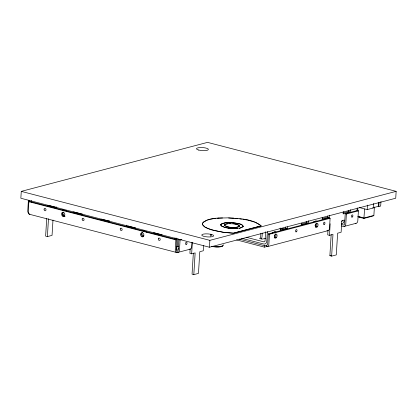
<?xml version="1.0" encoding="UTF-8"?>
<svg xmlns="http://www.w3.org/2000/svg" width="417" height="417" viewBox="0 0 417 417"><rect width="100%" height="100%" fill="white"/><g stroke="black" fill="none" stroke-linecap="round" stroke-linejoin="round"><path stroke-width="0.63" d="M21.272 191.377L20.85 198.252L209.449 247.229L395.728 198.226L396.15 191.351L207.551 142.379L21.272 191.377L209.866 240.354L396.15 191.351M29.602 200.28L28.382 200.598L27.762 210.731A2.997 2.299 75.3 0 0 29.925 214.234A2.997 1.767 -75.4 0 1 28.241 211.831L28.862 201.698L29.789 201.453L176.803 239.629L176.183 249.762A1.501 0.886 -75.4 0 0 177.027 250.961L176.938 252.41A2.997 2.299 75.3 0 0 179.456 250.122L180.076 239.994L181.906 239.509M29.628 201.88L29.706 200.645M31.384 202.334L31.499 200.483M46.725 218.263L45.63 236.142L47.392 236.601L52.047 235.376L52.985 220.046M47.392 236.601L48.481 218.716M56.394 206.889L56.321 208.099L47.533 205.816L48.935 205.451L56.462 207.405M82.675 214.943L73.892 212.66L73.965 211.455M109.108 220.583L109.035 221.787L100.247 219.504L101.644 219.139L109.176 221.093M135.389 228.631L126.606 226.348L126.679 225.144M161.822 234.271L161.749 235.475L152.961 233.192L154.358 232.827L161.89 234.781M174.911 239.113L174.989 237.836M176.803 239.629L175.87 239.874L175.249 250.007A2.997 1.767 -75.4 0 0 176.938 252.41M176.094 239.285L176.167 238.055M176.188 249.194A3.748 2.21 -75.4 0 0 176.589 249.142L176.725 246.968A1.501 1.147 75.3 0 0 177.882 246.301M176.261 246.228L177.433 246.536L177.923 238.508M180.123 239.368L178.903 239.686L178.288 249.819A1.501 1.147 75.3 0 1 177.027 250.961M190.168 248.871L189.891 253.374L191.648 253.833L195.146 252.91L193.816 274.621L192.06 274.167L193.347 253.093M191.929 242.48L191.658 246.916A2.997 2.299 75.3 0 1 189.141 249.199M191.648 253.833L192.357 242.251M202.542 223.251C208.516 217.09 219.655 218.242 228.005 217.841C239.05 218.847 252.269 218.451 261.078 225.967L233.379 233.249L223.481 232.373L210.773 229.678L205.138 227.255L203.444 225.962L202.568 224.654L202.542 223.251L203.355 222.042L207.4 219.952M202.568 224.654L205.148 227.129L207.614 228.38L214.557 230.601L223.486 232.248L233.39 233.124L261.084 225.837M203.605 245.623L203.293 250.768L199.8 251.686L198.471 273.396L193.816 274.621M210.512 219.128L208.015 219.91M209.449 247.229L209.866 240.354M211.127 219.149L214.244 218.492M217.267 218.31L218.487 218.06M220.786 224.961L221.568 225.978L225.013 227.489L221.557 226.103L220.781 225.086L220.906 224.471C225.086 221.635 230.794 222.714 235.569 223.017C237.826 223.747 243.038 223.554 243.101 226.712C236.835 229.48 239.447 228.542 243.111 226.582L243.231 226.092M220.781 225.086L220.906 224.471M220.901 224.596L221.364 224.012M221.354 224.137L222.141 223.601M222.136 223.726L223.225 223.246M223.215 223.371L224.57 222.959M225.43 224.242L224.601 224.951L225.43 224.242L228.099 223.679L234.38 223.856L238.388 224.893L239.483 226.03L237.612 224.586M224.669 225.613C228.662 227.562 235.068 228.537 239.41 226.233C235.287 228.657 228.86 227.917 224.669 225.613L224.607 224.82M224.56 223.085L226.144 222.756M226.15 224.007L228.099 223.679M225.024 227.364L226.645 227.859L225.561 227.614M226.134 222.881L227.891 222.631M229.71 228.308L226.655 227.734M229.267 223.595L230.518 223.575M227.885 222.756L229.767 222.6M230.346 228.386L228.448 228.031M229.762 222.725L231.711 222.652M230.83 228.422L239.447 228.094M234.239 218.294L233.004 218.06M233.113 223.705L236.663 224.299M243.22 226.217C241.219 223.267 236.569 223.679 233.666 222.793M232.295 228.526L234.25 228.453M234.239 228.584L236.126 228.422M237.971 218.498L235.48 218.404M237.872 228.297L236.116 228.547M242.772 219.133L246.697 219.978M247.265 219.952L254.229 221.985M254.818 222.042L259.765 224.659L261.078 225.967M260.87 233.437L260.677 236.627A1.501 0.886 -75.4 0 1 259.655 238.321L262.585 239.082L265.639 238.274M262.267 233.067L262.074 236.262A3.748 2.21 -75.4 0 1 261.073 239.249M236.559 239.895L264.467 247.145L264.555 245.696L266.416 245.206A1.501 1.147 75.3 0 0 267.678 244.065L268.298 233.932L328.93 217.982L330.102 218.284L329.482 228.417A2.997 2.299 75.3 0 1 326.964 230.705M265.593 231.743L265.045 240.682A1.501 1.147 75.3 0 1 263.784 241.824L246.171 237.252M264.467 247.145L266.327 246.655L266.416 245.206M267.386 231.56L266.802 241.141A3.748 2.872 75.3 0 1 263.653 243.997L241.636 238.279M330.102 218.284L269.465 234.234L268.845 244.367A2.997 2.299 75.3 0 1 266.327 246.655M280.433 228.057L280.287 230.471L287.271 228.636L287.381 226.827M280.271 229.558L285.515 228.177L285.588 226.973M301.35 223.152L301.241 224.961L308.226 223.121L308.372 220.708M301.23 224.044L306.469 222.668L306.542 221.458M322.31 217.638L322.2 219.446L329.185 217.611L329.331 215.198M322.185 218.529L327.428 217.153L327.501 215.949M327.991 230.377L327.715 234.88L329.472 235.334L332.969 234.417L331.64 256.127L329.883 255.668L331.171 234.599M329.472 235.334L330.181 223.757M343.3 211.523L343.155 213.931L350.139 212.097L350.285 209.683M355.685 223.319A2.997 2.299 75.3 0 0 357.796 220.968L358.417 210.835L357.244 210.533L345.229 213.692L344.609 223.825A1.501 1.147 75.3 0 1 343.353 224.972L341.596 224.513M358.417 210.835L346.402 213.999L345.782 224.132A2.997 2.299 75.3 0 1 343.264 226.415L341.507 225.962M343.144 213.019L348.383 211.638L348.456 210.434M357.082 210.96L357.27 207.875M357.859 211.007L357.937 209.741L357.004 209.986M364.614 208.943L363.895 218.435L358.234 216.965M359.183 207.52L367.179 209.6L367.455 205.096M367.179 209.6L373.231 208.005L373.507 203.501M363.895 218.435L373.059 216.027L373.877 215.407L374.393 207.004M373.267 207.692L378.235 206.384L378.469 202.521M378.235 206.384L378.824 206.535L379.058 202.678M380.961 201.541L380.685 206.045L378.824 206.535M342.352 220.348L342.253 220.822A1.501 1.147 75.3 0 1 341.69 221.448M239.4 226.358L239.488 225.905M73.892 212.66L75.289 212.295L82.821 214.249M126.606 226.348L128.003 225.983L135.53 227.937M177.433 246.536L178.596 246.228M177.751 252.441L189.949 249.236M373.877 215.407L364.062 217.987L357.776 216.355M267.141 246.687L327.772 230.737M344.072 226.452L356.092 223.288M329.883 255.668L331.046 255.366M331.64 256.127L336.295 254.902L337.624 233.192L341.116 232.274L341.825 220.692L344.155 220.082L344.108 220.802A3.748 2.872 75.3 0 1 341.471 223.741M214.239 218.623L216.058 218.435M218.482 218.185L222.532 217.992M228.62 217.992L232.994 218.185M231.706 222.777L233.656 222.923M230.351 228.261L232.305 228.401M239.765 218.862L241.568 219.102M227.244 227.958L228.443 228.162M211.435 234.432A5.994 1.522 3.5 0 1 210.22 236.939A5.994 1.522 3.5 0 1 201.724 235.021A5.994 1.522 3.5 0 1 210.564 234.234L211.435 234.432L211.45 235.73M372.647 207.854L373.231 208.005M348.383 211.638L350.139 212.097M358.38 216.663L360.272 217.153M345.229 213.692L346.402 213.999M327.428 217.153L329.185 217.611M306.469 222.668L308.226 223.121M285.515 228.177L287.271 228.636M279.901 228.24L283.685 229.22M272.781 232.248L274.042 232.577M268.298 233.932L269.465 234.234M239.129 239.092L264.555 245.696M28.382 200.598L29.55 200.9M178.903 239.686L180.076 239.994M28.862 201.698L175.87 239.874M65.047 216.246L63.29 215.787A2.997 2.299 75.3 0 1 62.884 215.641M143.531 236.627L142.359 236.324A2.997 2.299 75.3 0 1 141.952 236.173M29.299 214.229L176.313 252.405M63.071 216.314L62.79 216.209A2.101 1.611 75.3 0 1 61.956 212.738A2.101 1.611 75.3 0 1 64.718 213.759A2.101 1.611 75.3 0 1 63.071 216.314L62.79 216.209M210.564 234.234L210.59 236.184M222.225 245.811A6.37 1.616 3.5 0 1 221.969 246.072M221.526 246.306A6.37 1.616 3.5 0 1 220.916 246.504M220.15 246.666A6.37 1.616 3.5 0 1 213.921 246.635M212.905 246.463A6.37 1.616 3.5 0 1 211.977 246.254M222.814 245.868A6.964 1.767 3.5 0 1 211.607 246.353M223.293 244.748A7.49 1.903 3.5 0 1 213.598 246.379M62.138 213.082A5.624 1.428 3.5 0 1 62.675 214.312M316.508 223.283A2.101 1.241 -75.4 0 1 316.758 225.425A2.101 1.241 -75.4 0 1 315.45 227.083M275.356 233.911A2.101 1.241 -75.4 0 1 275.778 236.204A2.101 1.241 -75.4 0 1 274.245 237.888M64.838 216.011A2.101 1.611 75.3 0 1 62.644 214.687A2.101 1.611 75.3 0 1 63.415 212.076M143.641 236.627A2.101 1.611 75.3 0 1 141.613 234.87A2.101 1.611 75.3 0 1 142.75 232.53M176.725 246.968A1.501 0.886 -75.4 0 1 176.146 246.791M313.042 222.522A2.997 1.767 -75.4 0 1 314.282 221.531L316.143 221.041A2.997 1.767 -75.4 0 1 317.05 221.182M272.061 233.301A2.997 1.767 -75.4 0 1 273.297 232.311L275.163 231.821A2.997 1.767 -75.4 0 1 276.07 231.961M275.455 237.268A2.997 1.767 -75.4 0 1 274.808 237.607M316.743 226.196A2.997 1.767 -75.4 0 1 315.789 226.827M178.523 248.782A3.748 2.872 75.3 0 1 176.589 249.142M274.558 231.727A2.997 1.767 -75.4 0 1 274.928 232.384M274.918 234.787A2.997 1.767 -75.4 0 1 274.287 236.163M315.544 220.947A2.997 1.767 -75.4 0 1 315.909 221.604M316.013 223.496A2.997 1.767 -75.4 0 1 315.523 224.961M315.273 225.378A2.997 1.767 -75.4 0 1 314.986 225.738M64.687 215.422A2.997 2.299 75.3 0 1 62.524 212.43M62.92 210.554A2.997 2.299 75.3 0 1 63.493 209.918M143.756 235.954A2.997 2.299 75.3 0 1 141.592 232.962M67.132 211.299A2.997 2.299 75.3 0 0 65.985 210.606L63.645 210.001A2.997 2.299 75.3 0 0 62.446 210.085M146.518 232.206A2.997 2.299 75.3 0 0 145.053 231.143L142.713 230.533A2.997 2.299 75.3 0 0 141.165 230.82M198.711 150.063A5.994 1.522 3.5 0 0 208.354 149.646A5.994 1.522 3.5 0 0 200.238 147.54A5.994 1.522 3.5 0 0 198.711 150.063M317.493 226.692A2.101 1.241 -75.4 0 0 317.311 223.34A2.101 1.241 -75.4 0 0 315.44 226.05A2.101 1.241 -75.4 0 0 317.493 226.692M324.634 224.179A1.23 0.725 -75.4 0 0 324.53 222.214A1.23 0.725 -75.4 0 0 323.436 223.804A1.23 0.725 -75.4 0 0 324.634 224.179M276.507 237.471A2.101 1.241 -75.4 0 0 276.33 234.119A2.101 1.241 -75.4 0 0 274.459 236.83A2.101 1.241 -75.4 0 0 276.507 237.471M296.69 231.529A1.23 0.725 -75.4 0 0 296.586 229.564A1.23 0.725 -75.4 0 0 295.491 231.154A1.23 0.725 -75.4 0 0 296.69 231.529M140.67 234.052A2.101 1.611 75.3 0 0 142.708 236.872A2.101 1.611 75.3 0 0 143.412 233.546A2.101 1.611 75.3 0 0 140.67 234.052M158.314 238.779A1.23 0.943 75.3 0 0 159.513 240.437A1.23 0.943 75.3 0 0 159.925 238.482A1.23 0.943 75.3 0 0 158.314 238.779M44.103 209.12A1.23 0.943 75.3 0 0 45.297 210.778A1.23 0.943 75.3 0 0 45.714 208.823A1.23 0.943 75.3 0 0 44.103 209.12M82.175 219.008A1.23 0.943 75.3 0 0 83.369 220.661A1.23 0.943 75.3 0 0 83.786 218.711A1.23 0.943 75.3 0 0 82.175 219.008M120.247 228.897A1.23 0.943 75.3 0 0 121.441 230.549A1.23 0.943 75.3 0 0 121.853 228.594A1.23 0.943 75.3 0 0 120.247 228.897M186.722 244.122A1.23 0.725 -75.4 0 0 186.618 242.157A1.23 0.725 -75.4 0 0 185.523 243.747A1.23 0.725 -75.4 0 0 186.722 244.122M352.579 216.83A1.23 0.725 -75.4 0 0 352.469 214.864A1.23 0.725 -75.4 0 0 351.375 216.454A1.23 0.725 -75.4 0 0 352.579 216.83"/></g></svg>
